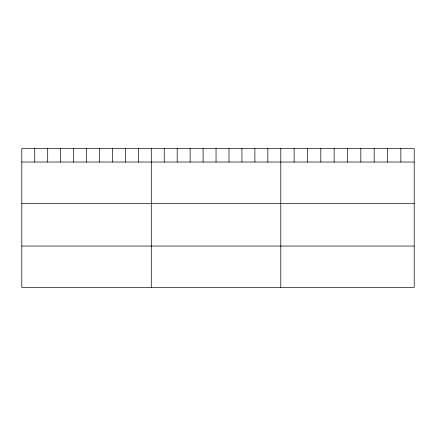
<?xml version="1.0" encoding="UTF-8"?>
<svg xmlns="http://www.w3.org/2000/svg" width="436" height="436" viewBox="0 0 436 436"><rect width="100%" height="100%" fill="white"/><g stroke="black" fill="none" stroke-linecap="round" stroke-linejoin="round"><path stroke-width="0.65" d="M414.2 162.029L414.2 287.438L21.8 287.438L21.8 148.562L414.2 148.562L414.2 162.029L21.8 162.029M21.8 203.416L414.2 203.416M21.8 246.057L414.2 246.057M400.858 148.562L400.858 162.029M387.517 148.562L387.517 162.029M374.175 148.562L374.175 162.029M360.834 148.562L360.834 162.029M347.492 148.562L347.492 162.029M334.15 148.562L334.15 162.029M320.809 148.562L320.809 162.029M307.467 148.562L307.467 162.029M294.126 148.562L294.126 162.029M280.784 148.562L280.784 287.438M267.835 148.562L267.835 162.029M254.886 148.562L254.886 162.029M241.936 148.562L241.936 162.029M228.987 148.562L228.987 162.029M216.038 148.562L216.038 162.029M203.089 148.562L203.089 162.029M190.14 148.562L190.14 162.029M177.19 148.562L177.19 162.029M164.241 148.562L164.241 162.029M151.292 148.562L151.292 287.438M138.343 148.562L138.343 162.029M125.394 148.562L125.394 162.029M112.444 148.562L112.444 162.029M99.495 148.562L99.495 162.029M86.546 148.562L86.546 162.029M73.597 148.562L73.597 162.029M60.648 148.562L60.648 162.029M47.698 148.562L47.698 162.029M34.749 148.562L34.749 162.029"/></g></svg>
